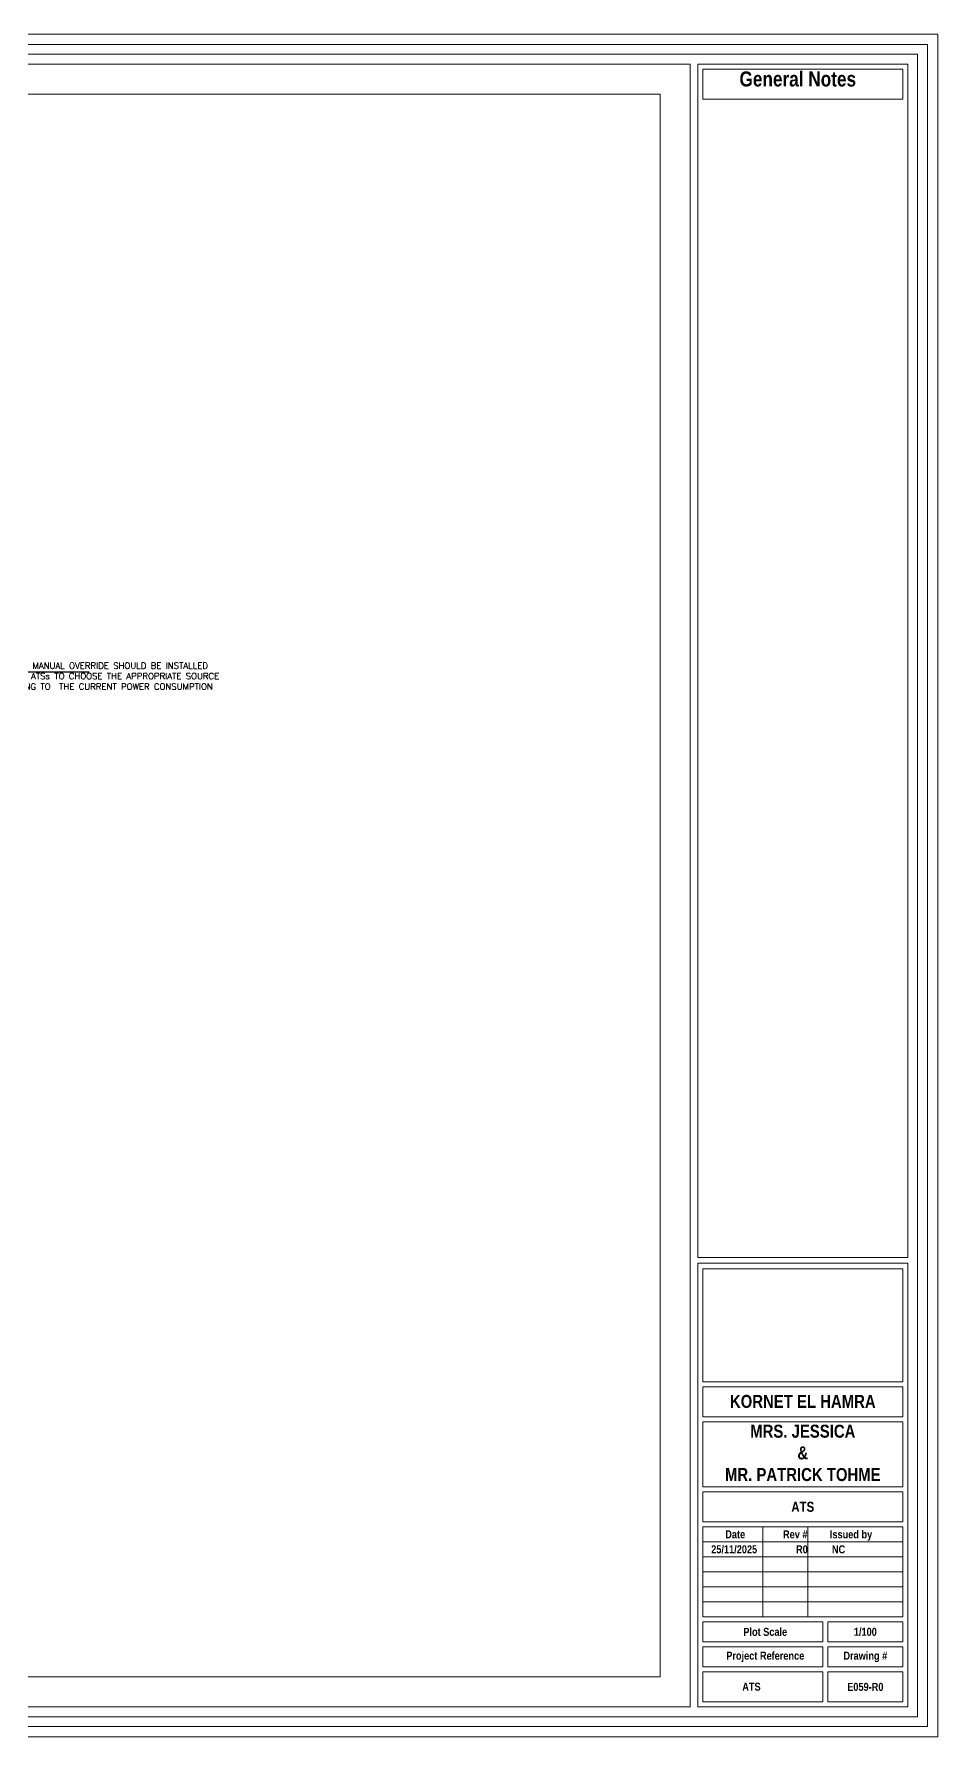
# Model space of a CAD drawing. Header units: inches. Extents: x 77 to 89477, y 45 to 56795.
# Drawn here: x 59379 to 89477, y 45 to 56795 of the extents above; entities that cross this region are included whole.
import ezdxf

# ---------------------------------------------------------------- set-up
doc = ezdxf.new("R2010")
doc.units = ezdxf.units.IN
doc.header["$MEASUREMENT"] = 0
doc.layers.add('E-TEXT', color=1, linetype='Continuous')
for name, color, linetype, lineweight in [('SAS-ANOTATION-01', 150, 'Continuous', 9), ('SAS-CMU', 30, 'Continuous', 20), ('SAS-PAPER FRAME', 122, 'Continuous', 18)]:
    doc.layers.add(name, color=color, linetype=linetype, lineweight=lineweight)
doc.styles.add('MRA DIMS', font='arial.ttf')
doc.styles.add('ROMANS', font='ROMANS.shx')
doc.styles.get("Standard").update_dxf_attribs({"font": 'arial.ttf'})
doc.dimstyles.new('DIMA', dxfattribs={"dimtxt": 2.5, "dimasz": 150, "dimexe": 1.5, "dimexo": 1, "dimgap": 0.75, "dimtad": 1, "dimdec": 0, "dimrnd": 5, "dimdsep": 46, "dimtxsty": 'MRA DIMS', "dimblk": 'OBLIQUE', "dimcen": 0, "dimdle": 0.5, "dimclrd": 256, "dimclre": 256, "dimclrt": 256, "dimadec": 1, "dimazin": 2, "dimtfac": 1, "dimtdec": 0, "dimtofl": 0, "dimtmove": 0, "dimatfit": 3, "dimfxl": 1, "dimtolj": 1, "dimtzin": 0, "dimlwd": -1, "dimlwe": -1, "dimarcsym": 0})

# ---------------------------------------------------------------- blocks, each defined once
blk = doc.blocks.new('_Oblique')
at = {"color": 0, "linetype": 'ByBlock', "lineweight": -2}
blk.add_line((-0.5, -0.5), (0.5, 0.5), dxfattribs=at)

msp = doc.modelspace()

# ---------------------------------------------------------------- linework, layer by layer
at = {"layer": 'SAS-CMU', "color": 244, "true_color": 0x991b1e}
msp.add_lwpolyline([(77, 45), (89477, 45), (89477, 56795), (77, 56795)], close=True, dxfattribs=at)
at = {"layer": 'SAS-PAPER FRAME'}
for p, q in [((81644, 7045), (81644, 4045)), ((88310, 7045), (81644, 7045)), ((88310, 6545), (81644, 6545)), ((88310, 6045), (81644, 6045)), ((88310, 5545), (81644, 5545)), ((88310, 5045), (81644, 5045)), ((88310, 4545), (81644, 4545)), ((81644, 4045), (88310, 4045))]:
    msp.add_line(p, q, dxfattribs=at)
for points in [[(427, 395), (89127, 395), (89127, 56445), (427, 56445)], [(752, 720), (88802, 720), (88802, 56120), (752, 56120)], [(1077, 1045), (1077, 55795), (81227, 55795), (81227, 1045)], [(81477, 55795), (88477, 55795), (88477, 16021), (81477, 16021)], [(88310, 54628), (81644, 54628), (81644, 55628), (88310, 55628)], [(2077, 2045), (2077, 54795), (80227, 54795), (80227, 2045)], [(81477, 1045), (88477, 1045), (88477, 15838), (81477, 15838)], [(88310, 10712), (81644, 10712), (81644, 11712), (88310, 11712)], [(88310, 8378), (81644, 8378), (81644, 10545), (88310, 10545)], [(88310, 7212), (81644, 7212), (81644, 8212), (88310, 8212)], [(81644, 3212), (85644, 3212), (85644, 3878), (81644, 3878)], [(88310, 3212), (85810, 3212), (85810, 3878), (88310, 3878)], [(81644, 2378), (85644, 2378), (85644, 3045), (81644, 3045)], [(88310, 2378), (85810, 2378), (85810, 3045), (88310, 3045)], [(81644, 1212), (85644, 1212), (85644, 2212), (81644, 2212)], [(88310, 1212), (85810, 1212), (85810, 2212), (88310, 2212)]]:
    msp.add_lwpolyline(points, close=True, dxfattribs=at)
for points in [[(81644, 11878), (81644, 15645), (88310, 15645), (88310, 11878), (81644, 11878)], [(83644, 4045), (83644, 7045)], [(85144, 4045), (85144, 7045)], [(88310, 4045), (88310, 7045)]]:
    msp.add_lwpolyline(points, dxfattribs=at)

# ---------------------------------------------------------------- texts
at = {"layer": 'E-TEXT', "lineweight": -3, "insert": (57887, 35848), "char_height": 207.99, "width": 8625.3, "attachment_point": 1, "style": 'ROMANS'}
msp.add_mtext('PLC WITH MANUAL OVERRIDE SHOULD BE INSTALLED BETWEEN ATSs TO CHOOSE THE APPROPRIATE SOURCE ACCORDING TO  THE CURRENT POWER CONSUMPTION ', dxfattribs=at)
at = {"layer": 'SAS-ANOTATION-01', "attachment_point": 5}
for s, insert, char_height, width in [('{\\fArial Narrow|b1|i0|c0|p34;General Notes}', (84810, 55295), 500, 20964.19), ('{\\fArial Narrow|b1|i0|c0|p34;\\H1.3x;KORNET EL HAMRA}', (84977, 11224), 333.33, 20964.19), ('{\\fArial Narrow|b1|i0|c0|p34;\\H1.3x;MRS. JESSICA \\P& \\PMR. PATRICK TOHME}', (84977, 9509), 333.33, 20964.19), ('{\\fArial Narrow|b1|i0|c0|p34;ATS}', (84977, 7712), 333.33, 20964.19), ('{\\fArial Narrow|b1|i0|c0|p34;Date}', (82727, 6795), 266.67, 1833.33), ('{\\fArial Narrow|b1|i0|c0|p34;Rev #}', (84727, 6795), 266.67, 1833.33), ('{\\fArial Narrow|b1|i0|c0|p34;Issued by}', (86584, 6756), 266.67, 2546.83), ('{\\fArial Narrow|b1|i0|c0|p34;25/11/2025}', (82692, 6295), 266.67, 1833.33), ('{\\fArial Narrow|b1|i0|c0|p34;R0}', (84949, 6295), 266.67, 1833.33), ('{\\fArial Narrow|b1|i0|c0|p34;NC}', (86168, 6295), 266.67, 1833.33), ('{\\fArial Narrow|b1|i0|c0|p34;Plot Scale}', (83727, 3545), 266.67, 3833.33), ('{\\fArial Narrow|b1|i0|c0|p34;1/100}', (87060, 3545), 266.67, 3833.33), ('{\\fArial Narrow|b1|i0|c0|p34;Project Reference}', (83727, 2712), 266.67, 3833.33), ('{\\fArial Narrow|b1|i0|c0|p34;Drawing #}', (87060, 2712), 266.67, 3833.33), ('{\\fArial Narrow|b1|i0|c0|p34;ATS}', (83268, 1719), 266.67, 3833.33), ('\\pt1866.66667,2400;{\\fArial Narrow|b1|i0|c0|p34;E059-R0}', (87060, 1712), 266.67, 3833.33)]:
    msp.add_mtext(s, dxfattribs=dict(at, insert=insert, char_height=char_height, width=width))

# ---------------------------------------------------------------- leaders
at = {"layer": 'E-TEXT'}
msp.add_leader([(56308, 34898), (57798, 35543), (61208, 35543)], dimstyle='DIMA', override={"dimgap": 0.75, "dimtad": 0}, dxfattribs=at)

doc.saveas('drawing.dxf')
